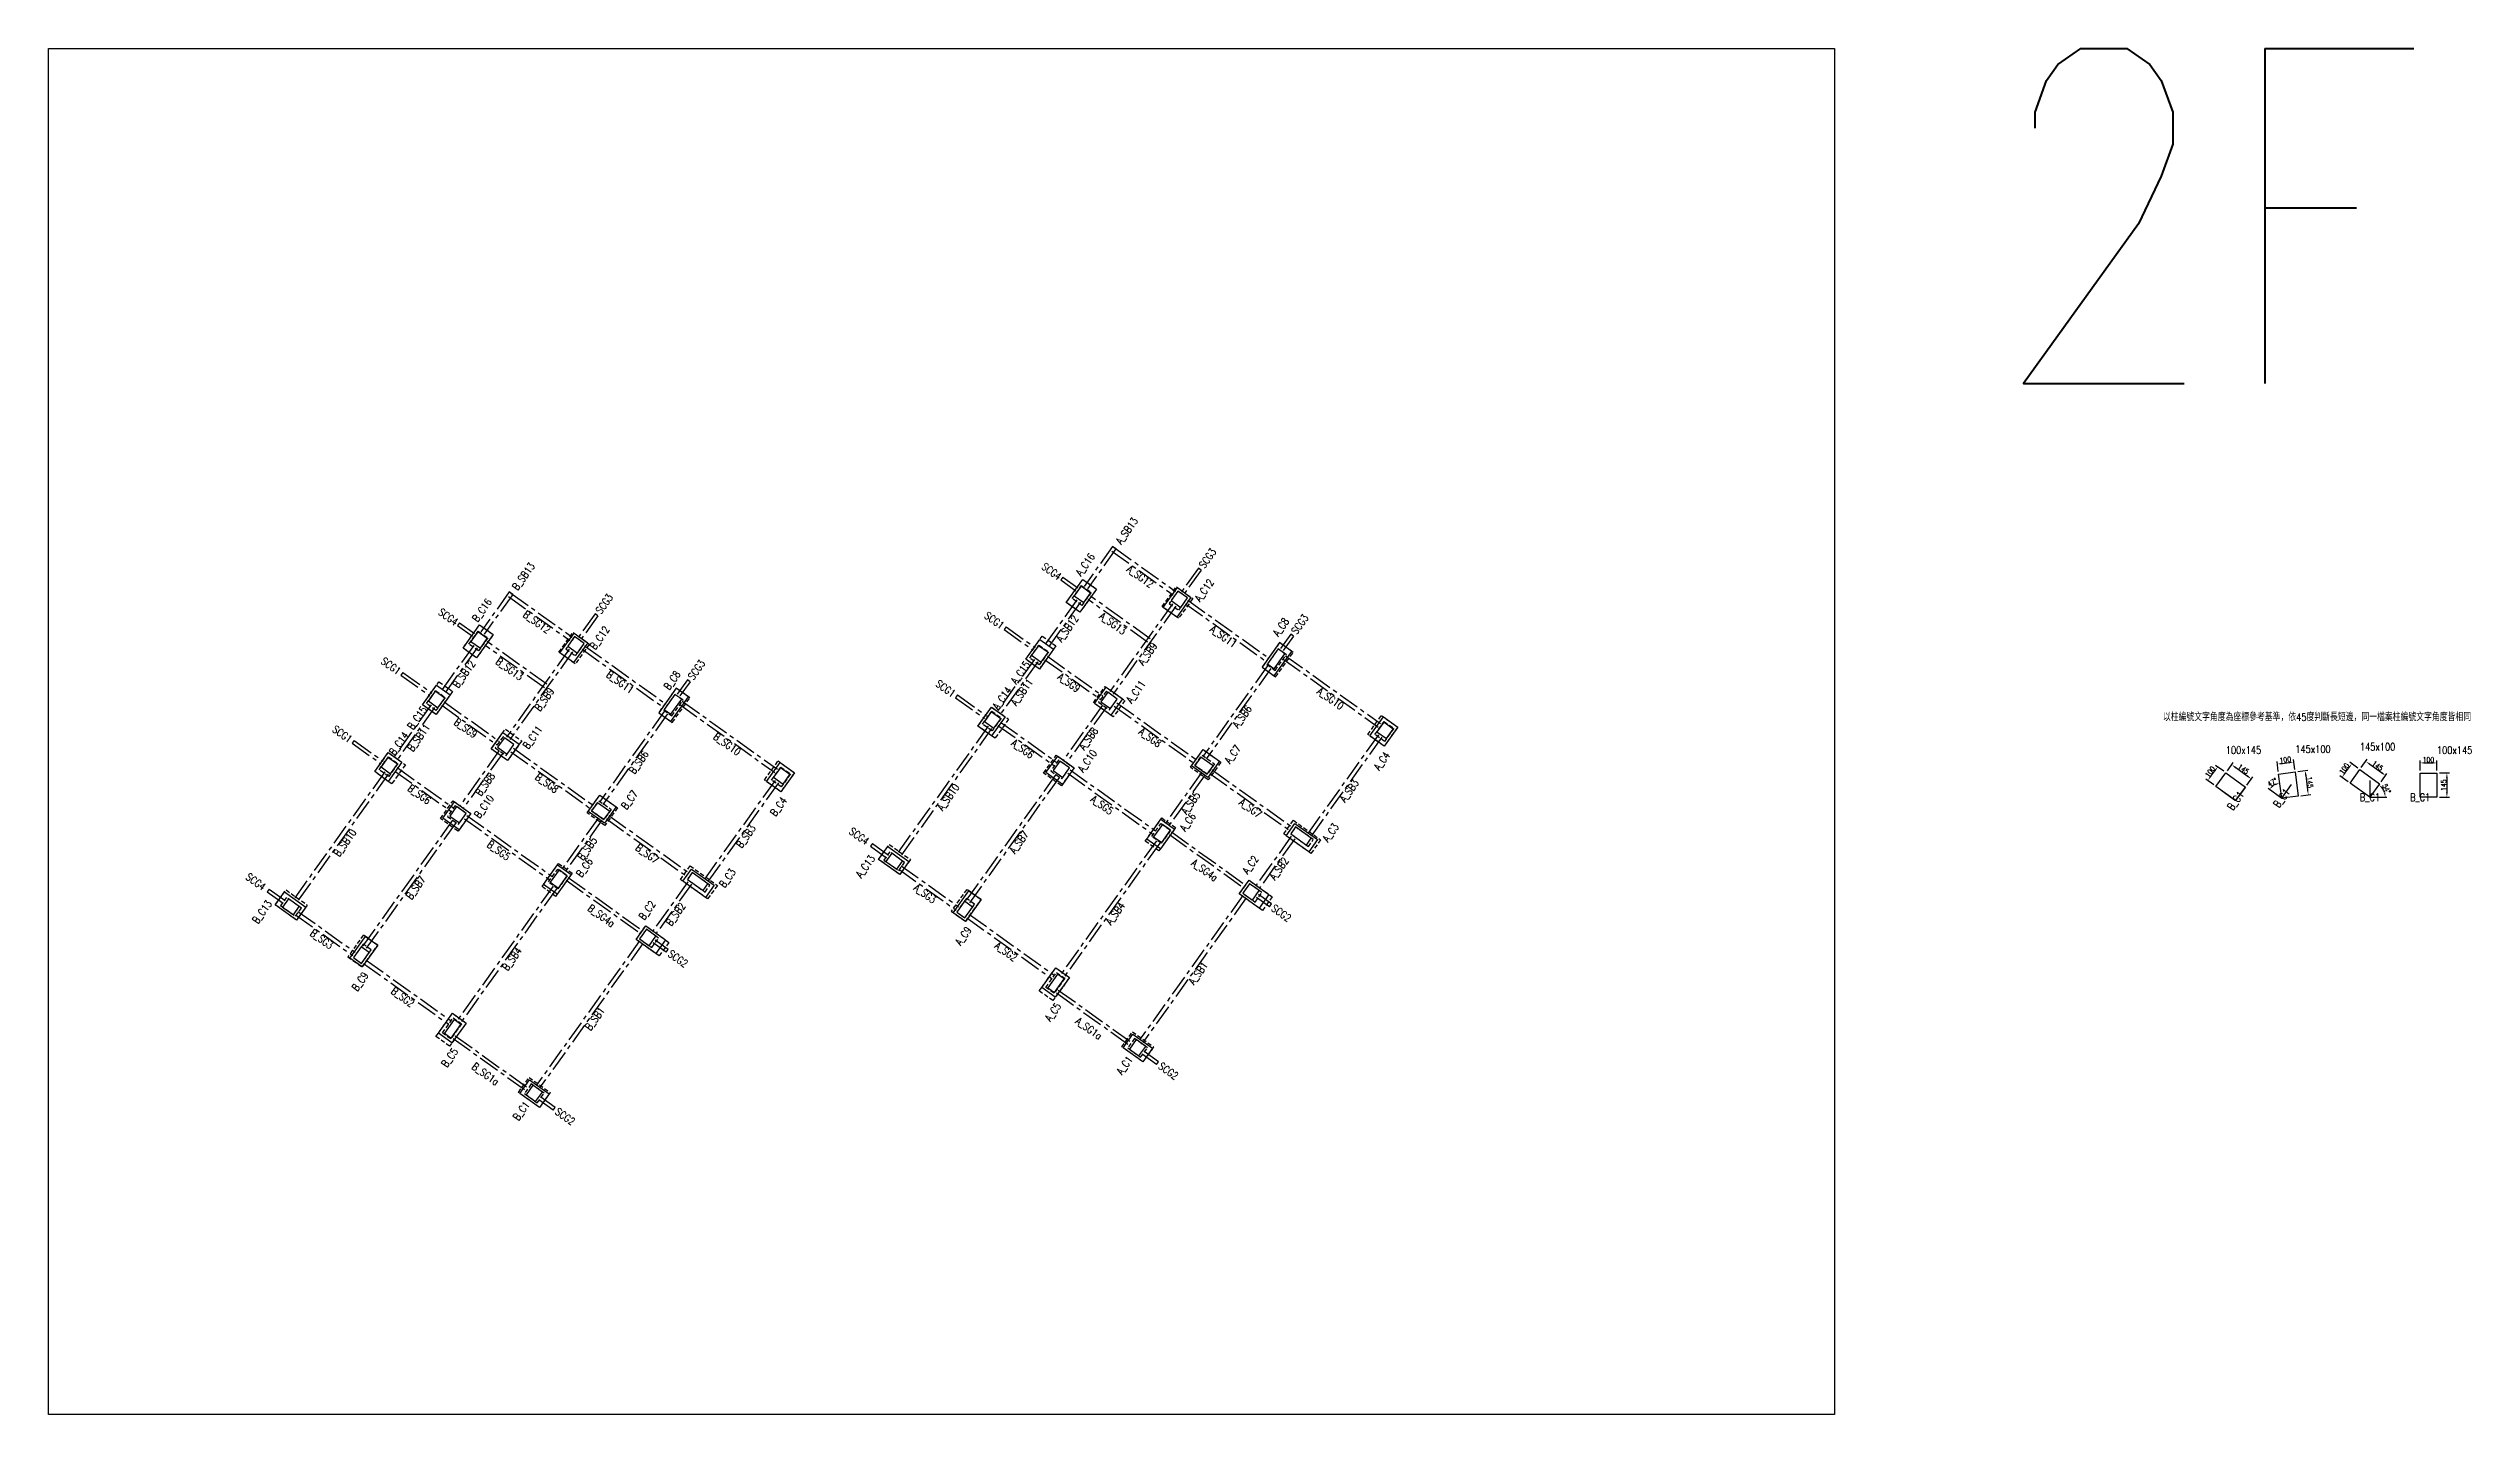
# Model space of a CAD drawing. Header units: millimetres. Extents: x 39613 to 69886, y 27475 to 191272.
# Drawn here: x 50002 to 64470, y 45786 to 53941 of the extents above; entities that cross this region are included whole.
import ezdxf
from ezdxf.enums import TextEntityAlignment as Align

# ---------------------------------------------------------------- set-up
doc = ezdxf.new("R2010")
doc.units = ezdxf.units.MM
doc.header["$LTSCALE"] = 100
doc.header["$MEASUREMENT"] = 0
doc.linetypes.add('CENTER', pattern=[2, 1.25, -0.25, 0.25, -0.25])
doc.linetypes.add('HIDDEN', pattern=[0.375, 0.25, -0.125])
doc.layers.add('TC-CDims', color=7, linetype='Continuous', plot=False)
for name, color, linetype in [('TC-COLUMN', 1, 'Continuous'), ('TC-TB', 2, 'Continuous'), ('TC-TC', 4, 'Continuous'), ('TC-虛柱', 4, 'HIDDEN'), ('TC-虛鋼柱', 4, 'HIDDEN'), ('TC-鋼柱', 11, 'Continuous'), ('TC-鋼粱', 183, 'CENTER')]:
    doc.layers.add(name, color=color, linetype=linetype)
doc.styles.get("Standard").update_dxf_attribs({"font": 'txt.shx', "width": 0.8, "bigfont": 'ae.shx'})
doc.styles.add('TXT', font='TXT.shx', dxfattribs={"width": 0.8, "bigfont": 'ae.shx'})
doc.dimstyles.new('TC-DIM1(300)', dxfattribs={"dimscale": 1.5, "dimtxt": 40, "dimasz": 20, "dimexe": 10, "dimexo": 10, "dimgap": 3, "dimtad": 1, "dimdec": 1, "dimdsep": 46, "dimtxsty": 'TXT', "dimcen": 1, "dimclrd": 4, "dimclre": 4, "dimclrt": 6, "dimadec": 0, "dimazin": 0, "dimtfac": 1, "dimtdec": 1, "dimtix": 1, "dimtofl": 0, "dimtmove": 2, "dimatfit": 3, "dimfxl": 0, "dimtolj": 1, "dimtzin": 0, "dimarcsym": 0})

# ---------------------------------------------------------------- blocks, each defined once
blk = doc.blocks.new('*D29')
at = {"color": 4, "lineweight": -2}
blk.add_arc((63863, 49471), 92.5, 18.6629, 35.7771, dxfattribs=at)
at = {"color": 4}
for points in [[(63935, 49521), (63942, 49528), (63917, 49546)], [(63956, 49501), (63946, 49500), (63956, 49471)]]:
    blk.add_solid(points, dxfattribs=at)
at = {"layer": 'Defpoints', "color": 0}
for p in [(63922, 49552), (63951, 49500), (63863, 49471), (63863, 49471), (63963, 49471)]:
    blk.add_point(p, dxfattribs=at)
at = {"color": 6, "insert": (63963, 49522), "char_height": 30, "attachment_point": 5, "rotation": 297.22, "style": 'TXT'}
blk.add_mtext('\\A1;54°', dxfattribs=at)
blk = doc.blocks.new('*D35')
at = {"layer": 'Defpoints', "color": 0}
for p in [(63755, 49671), (63804, 49637), (63745, 49555)]:
    blk.add_point(p, dxfattribs=at)
at = {"layer": 'TC-CDims', "color": 4, "lineweight": -2}
for p, q in [((63714, 49614), (63737, 49647)), ((63791, 49645), (63743, 49680)), ((63733, 49564), (63684, 49599))]:
    blk.add_line(p, q, dxfattribs=at)
at = {"layer": 'TC-CDims', "color": 4}
for points in [[(63733, 49650), (63741, 49644), (63755, 49671)], [(63710, 49617), (63718, 49612), (63697, 49590)]]:
    blk.add_solid(points, dxfattribs=at)
at = {"layer": 'TC-CDims', "color": 6, "insert": (63710, 49642), "char_height": 30, "attachment_point": 5, "rotation": 54.44, "style": 'TXT'}
blk.add_mtext('\\A1;100', dxfattribs=at)
blk = doc.blocks.new('*D36')
at = {"layer": 'Defpoints', "color": 0}
for p in [(63804, 49637), (63922, 49552), (63956, 49601)]:
    blk.add_point(p, dxfattribs=at)
at = {"layer": 'TC-CDims', "color": 4, "lineweight": -2}
for p, q in [((63812, 49649), (63847, 49698)), ((63863, 49668), (63932, 49618)), ((63930, 49564), (63965, 49613))]:
    blk.add_line(p, q, dxfattribs=at)
at = {"layer": 'TC-CDims', "color": 4}
for points in [[(63866, 49672), (63860, 49664), (63839, 49685)], [(63935, 49623), (63929, 49614), (63956, 49601)]]:
    blk.add_solid(points, dxfattribs=at)
at = {"layer": 'TC-CDims', "color": 6, "insert": (63909, 49659), "char_height": 30, "attachment_point": 5, "rotation": 324.44, "style": 'TXT'}
blk.add_mtext('\\A1;145', dxfattribs=at)
blk = doc.blocks.new('*D39')
at = {"layer": 'Defpoints', "color": 0}
for p in [(64263, 49676), (64163, 49616), (64263, 49616)]:
    blk.add_point(p, dxfattribs=at)
at = {"layer": 'TC-CDims', "color": 4, "lineweight": -2}
for p, q in [((64163, 49631), (64163, 49691)), ((64193, 49676), (64233, 49676)), ((64263, 49631), (64263, 49691))]:
    blk.add_line(p, q, dxfattribs=at)
at = {"layer": 'TC-CDims', "color": 4}
for points in [[(64193, 49681), (64193, 49671), (64163, 49676)], [(64233, 49681), (64233, 49671), (64263, 49676)]]:
    blk.add_solid(points, dxfattribs=at)
at = {"layer": 'TC-CDims', "color": 6, "insert": (64213, 49695), "char_height": 30, "attachment_point": 5, "style": 'TXT'}
blk.add_mtext('\\A1;100', dxfattribs=at)
blk = doc.blocks.new('*D40')
at = {"layer": 'Defpoints', "color": 0}
for p in [(64263, 49616), (64263, 49471), (64323, 49471)]:
    blk.add_point(p, dxfattribs=at)
at = {"layer": 'TC-CDims', "color": 4, "lineweight": -2}
for p, q in [((64278, 49616), (64338, 49616)), ((64323, 49586), (64323, 49501)), ((64278, 49471), (64338, 49471))]:
    blk.add_line(p, q, dxfattribs=at)
at = {"layer": 'TC-CDims', "color": 4}
for points in [[(64318, 49586), (64328, 49586), (64323, 49616)], [(64318, 49501), (64328, 49501), (64323, 49471)]]:
    blk.add_solid(points, dxfattribs=at)
at = {"layer": 'TC-CDims', "color": 6, "insert": (64304, 49543), "char_height": 30, "attachment_point": 5, "rotation": 90, "style": 'TXT'}
blk.add_mtext('\\A1;145', dxfattribs=at)
blk = doc.blocks.new('*D50')
at = {"layer": 'Defpoints', "color": 0}
for p in [(62954, 49652), (62944, 49536), (63003, 49617)]:
    blk.add_point(p, dxfattribs=at)
at = {"layer": 'TC-CDims', "color": 4, "lineweight": -2}
for p, q in [((62913, 49596), (62937, 49628)), ((62991, 49626), (62942, 49661)), ((62932, 49545), (62883, 49580))]:
    blk.add_line(p, q, dxfattribs=at)
at = {"layer": 'TC-CDims', "color": 4}
for points in [[(62932, 49631), (62941, 49625), (62954, 49652)], [(62909, 49599), (62917, 49593), (62895, 49571)]]:
    blk.add_solid(points, dxfattribs=at)
at = {"layer": 'TC-CDims', "color": 6, "insert": (62909, 49623), "char_height": 30, "attachment_point": 5, "rotation": 54, "style": 'TXT'}
blk.add_mtext('\\A1;100', dxfattribs=at)
blk = doc.blocks.new('*D51')
at = {"layer": 'Defpoints', "color": 0}
for p in [(63003, 49617), (63120, 49532), (63155, 49580)]:
    blk.add_point(p, dxfattribs=at)
at = {"layer": 'TC-CDims', "color": 4, "lineweight": -2}
for p, q in [((63012, 49629), (63047, 49678)), ((63062, 49648), (63131, 49598)), ((63129, 49544), (63164, 49592))]:
    blk.add_line(p, q, dxfattribs=at)
at = {"layer": 'TC-CDims', "color": 4}
for points in [[(63065, 49652), (63059, 49644), (63038, 49666)], [(63134, 49602), (63128, 49594), (63155, 49580)]]:
    blk.add_solid(points, dxfattribs=at)
at = {"layer": 'TC-CDims', "color": 6, "insert": (63108, 49639), "char_height": 30, "attachment_point": 5, "rotation": 324, "style": 'TXT'}
blk.add_mtext('\\A1;145', dxfattribs=at)
blk = doc.blocks.new('*D57')
at = {"layer": 'Defpoints', "color": 0}
for p in [(63256, 49525), (63302, 49549), (63318, 49610), (63336, 49466), (63336, 49466)]:
    blk.add_point(p, dxfattribs=at)
at = {"layer": 'TC-CDims', "color": 4, "lineweight": -2}
blk.add_arc((63336, 49466), 90.2, 116.3387, 124.858, dxfattribs=at)
at = {"layer": 'TC-CDims', "color": 4}
for points in [[(63288, 49536), (63281, 49544), (63264, 49519)], [(63295, 49552), (63298, 49542), (63325, 49555)]]:
    blk.add_solid(points, dxfattribs=at)
at = {"layer": 'TC-CDims', "color": 6, "insert": (63281, 49560), "char_height": 30, "attachment_point": 5, "rotation": 30.5984, "style": 'TXT'}
blk.add_mtext('\\A1;47°', dxfattribs=at)
blk = doc.blocks.new('*D59')
at = {"layer": 'Defpoints', "color": 0}
for p in [(63410, 49682), (63318, 49610), (63418, 49622)]:
    blk.add_point(p, dxfattribs=at)
at = {"layer": 'TC-CDims', "color": 4, "lineweight": -2}
for p, q in [((63316, 49625), (63309, 49684)), ((63341, 49673), (63380, 49678)), ((63416, 49637), (63408, 49697))]:
    blk.add_line(p, q, dxfattribs=at)
at = {"layer": 'TC-CDims', "color": 4}
for points in [[(63340, 49678), (63341, 49668), (63311, 49669)], [(63380, 49683), (63381, 49673), (63410, 49682)]]:
    blk.add_solid(points, dxfattribs=at)
at = {"layer": 'TC-CDims', "color": 6, "insert": (63358, 49695), "char_height": 30, "attachment_point": 5, "rotation": 7.1967, "style": 'TXT'}
blk.add_mtext('\\A1;100', dxfattribs=at)
blk = doc.blocks.new('*D60')
at = {"layer": 'Defpoints', "color": 0}
for p in [(63418, 49622), (63495, 49486), (63436, 49478)]:
    blk.add_point(p, dxfattribs=at)
at = {"layer": 'TC-CDims', "color": 4, "lineweight": -2}
for p, q in [((63432, 49624), (63492, 49632)), ((63451, 49480), (63510, 49488)), ((63481, 49600), (63491, 49516))]:
    blk.add_line(p, q, dxfattribs=at)
at = {"layer": 'TC-CDims', "color": 4}
for points in [[(63486, 49601), (63476, 49599), (63477, 49630)], [(63496, 49516), (63487, 49515), (63495, 49486)]]:
    blk.add_solid(points, dxfattribs=at)
at = {"layer": 'TC-CDims', "color": 6, "insert": (63505, 49560), "char_height": 30, "attachment_point": 5, "rotation": 277.1967, "style": 'TXT'}
blk.add_mtext('\\A1;145', dxfattribs=at)

msp = doc.modelspace()

# ---------------------------------------------------------------- linework, layer by layer
for points in [[(62980.35, 49509.61), (63061.25, 49450.83), (63120.03, 49531.74)], [(63255.59, 49524.73), (63336.5, 49465.96), (63395.27, 49546.86)], [(63863.43, 49570.84), (63863.43, 49470.84), (63963.43, 49470.84)]]:
    msp.add_lwpolyline(points)
at = {"layer": 'Defpoints'}
msp.add_lwpolyline([(60666.19, 53941.32), (60666.19, 45785.95), (50001.56, 45785.95), (50001.56, 53941.32)], close=True, dxfattribs=at)
at = {"layer": 'TC-COLUMN'}
for points in [[(56259.6, 50713.86), (56160.73, 50575.57), (56079.38, 50633.72), (56178.24, 50772.02)], [(56658.15, 50604.69), (56742.48, 50722.65), (56823.83, 50664.49), (56739.5, 50546.53)], [(52476.93, 50361.83), (52575.79, 50500.13), (52657.15, 50441.97), (52558.28, 50303.68)], [(53055.7, 50332.8), (53140.03, 50450.76), (53221.38, 50392.6), (53137.05, 50274.64)], [(55836.93, 50294.58), (55921.26, 50412.54), (56002.61, 50354.38), (55918.29, 50236.42)], [(57247.88, 50247.82), (57321.1, 50195.47), (57425.77, 50341.91), (57352.55, 50394.25)], [(52234.49, 50022.69), (52318.81, 50140.65), (52400.16, 50082.49), (52315.84, 49964.53)], [(53645.43, 49975.93), (53718.65, 49923.59), (53823.32, 50070.02), (53750.11, 50122.36)], [(56317.75, 50128.89), (56415.37, 50059.1), (56345.58, 49961.48), (56247.96, 50031.27)], [(55551.94, 49895.91), (55633.36, 50009.8), (55714.71, 49951.65), (55633.29, 49837.76)], [(57891.43, 49836.93), (57972.85, 49950.82), (58058.27, 49889.75), (57976.85, 49775.86)], [(52715.3, 49857), (52812.92, 49787.21), (52743.13, 49689.59), (52645.51, 49759.38)], [(51949.49, 49624.02), (52030.91, 49737.91), (52112.26, 49679.76), (52030.84, 49565.87)], [(54288.98, 49565.04), (54370.4, 49678.93), (54455.82, 49617.86), (54374.4, 49503.97)], [(56027.82, 49715.59), (56125.44, 49645.81), (56055.66, 49548.18), (55958.03, 49617.97)], [(56896.03, 49755.65), (56993.65, 49685.86), (56923.87, 49588.24), (56826.25, 49658.03)], [(63863.43, 49470.84), (63745.47, 49555.17), (63803.63, 49636.52), (63921.59, 49552.19)], [(53293.58, 49483.76), (53391.2, 49413.97), (53321.42, 49316.35), (53223.8, 49386.14)], [(63061.25, 49450.83), (62943.94, 49536.06), (63002.72, 49616.96), (63120.03, 49531.74)], [(63336.5, 49465.96), (63318.33, 49609.81), (63417.54, 49622.34), (63435.71, 49478.48)], [(64163.43, 49470.84), (64163.43, 49615.84), (64263.43, 49615.84), (64263.43, 49470.84)], [(52425.37, 49443.7), (52522.99, 49373.92), (52453.21, 49276.29), (52355.58, 49346.08)], [(56559.75, 49221.62), (56644.08, 49339.58), (56725.43, 49281.43), (56641.1, 49163.47)], [(57392.25, 49241.28), (57444.59, 49314.5), (57578.81, 49218.54), (57526.47, 49145.33)], [(52957.3, 48949.73), (53041.63, 49067.69), (53122.98, 49009.54), (53038.65, 48891.58)], [(55084.66, 49010.13), (54958.57, 49100.27), (55013.82, 49177.56), (55139.91, 49087.41)], [(51482.22, 48738.24), (51356.12, 48828.38), (51411.37, 48905.67), (51537.46, 48815.52)], [(53789.8, 48969.39), (53842.14, 49042.61), (53976.36, 48946.65), (53924.02, 48873.44)], [(55496.76, 48912.21), (55569.98, 48859.87), (55476.93, 48729.71), (55403.71, 48782.05)], [(57230.34, 48809.85), (57112.38, 48894.17), (57170.54, 48975.52), (57288.5, 48891.2)], [(51894.31, 48640.32), (51967.53, 48587.98), (51874.48, 48457.82), (51801.26, 48510.16)], [(53627.89, 48537.96), (53509.93, 48622.28), (53568.09, 48703.63), (53686.05, 48619.31)], [(55932.25, 48335.25), (56016.58, 48453.2), (56097.93, 48395.05), (56013.6, 48277.09)], [(52329.8, 48063.36), (52414.13, 48181.32), (52495.48, 48123.16), (52411.15, 48005.2)], [(56536.62, 47890.91), (56418.66, 47975.23), (56476.81, 48056.59), (56594.77, 47972.26)], [(52934.17, 47619.02), (52816.21, 47703.34), (52874.36, 47784.7), (52992.32, 47700.37)]]:
    msp.add_lwpolyline(points, close=True, dxfattribs=at)
at = {"layer": 'TC-虛柱'}
for points in [[(56079.38, 50633.72), (56178.24, 50772.02), (56259.6, 50713.86), (56160.73, 50575.57)], [(56652.05, 50609.05), (56736.38, 50727.01), (56834, 50657.22), (56749.67, 50539.26)], [(52476.93, 50361.83), (52575.79, 50500.13), (52657.15, 50441.97), (52558.28, 50303.68)], [(53049.6, 50337.16), (53133.93, 50455.12), (53231.55, 50385.33), (53147.22, 50267.37)], [(55836.93, 50294.58), (55935.8, 50432.88), (56017.15, 50374.72), (55918.29, 50236.42)], [(57247.88, 50247.82), (57329.23, 50189.66), (57433.91, 50336.1), (57352.55, 50394.25)], [(52234.49, 50022.69), (52333.35, 50160.99), (52414.7, 50102.83), (52315.84, 49964.53)], [(53645.43, 49975.93), (53726.78, 49917.77), (53831.46, 50064.21), (53750.11, 50122.36)], [(56311.64, 50133.25), (56429.6, 50048.93), (56359.82, 49951.31), (56241.86, 50035.63)], [(55633.36, 50009.8), (55735.04, 49937.11), (55653.63, 49823.22), (55551.94, 49895.91)], [(57879.23, 49845.65), (57960.65, 49959.54), (58058.27, 49889.75), (57976.85, 49775.86)], [(52645.51, 49759.38), (52729.83, 49877.34), (52827.46, 49807.55), (52743.13, 49689.59)], [(52030.91, 49737.91), (52132.59, 49665.22), (52051.18, 49551.33), (51949.49, 49624.02)], [(54276.78, 49573.76), (54358.2, 49687.65), (54455.82, 49617.86), (54374.4, 49503.97)], [(56019.69, 49721.41), (56125.44, 49645.81), (56049.84, 49540.05), (55944.08, 49615.65)], [(56896.03, 49755.65), (57001.79, 49680.05), (56926.19, 49574.29), (56820.43, 49649.89)], [(53293.58, 49483.76), (53399.34, 49408.16), (53323.74, 49302.4), (53217.98, 49378)], [(52417.24, 49449.52), (52522.99, 49373.92), (52447.39, 49268.16), (52341.63, 49343.76)], [(56551.03, 49209.42), (56649.89, 49347.72), (56731.24, 49289.56), (56632.38, 49151.27)], [(52948.58, 48937.53), (53047.44, 49075.83), (53128.79, 49017.67), (53029.93, 48879.38)], [(55022.54, 49189.76), (55148.64, 49099.62), (55084.66, 49010.13), (54958.57, 49100.27)], [(51420.09, 48917.87), (51546.19, 48827.73), (51482.22, 48738.24), (51356.12, 48828.38)], [(55569.98, 48859.87), (55484.67, 48920.86), (55391.62, 48790.7), (55476.93, 48729.71)], [(57250.68, 48795.31), (57112.38, 48894.17), (57170.54, 48975.52), (57308.83, 48876.66)], [(51967.53, 48587.98), (51882.22, 48648.97), (51789.17, 48518.81), (51874.48, 48457.82)], [(53648.23, 48523.42), (53509.93, 48622.28), (53568.09, 48703.63), (53706.38, 48604.77)], [(55917.71, 48314.91), (56016.58, 48453.2), (56097.93, 48395.05), (55999.06, 48256.75)], [(52315.26, 48043.02), (52414.13, 48181.32), (52495.48, 48123.16), (52396.61, 47984.86)], [(56474.49, 48070.54), (56600.59, 47980.39), (56536.62, 47890.91), (56410.52, 47981.05)], [(52872.04, 47798.65), (52998.14, 47708.5), (52934.17, 47619.02), (52808.07, 47709.16)]]:
    msp.add_lwpolyline(points, close=True, dxfattribs=at)
for points in [[(57377.2, 49252.04), (57435.35, 49333.39), (57598.05, 49217.08), (57539.9, 49135.73), (57377.2, 49252.04)], [(53774.75, 48980.15), (53832.9, 49061.5), (53995.6, 48945.19), (53937.45, 48863.84), (53774.75, 48980.15)]]:
    msp.add_lwpolyline(points, dxfattribs=at)
at = {"layer": 'TC-虛鋼柱'}
for points in [[(56170.09, 50734.82), (56227.04, 50694.11), (56171.79, 50616.83), (56114.84, 50657.54)], [(56170.09, 50734.82), (56227.04, 50694.11), (56171.79, 50616.83), (56114.84, 50657.54)], [(56750.56, 50587.8), (56802.9, 50661.01), (56745.96, 50701.72), (56693.62, 50628.5)], [(56750.56, 50587.8), (56802.9, 50661.01), (56745.96, 50701.72), (56693.62, 50628.5)], [(52567.64, 50462.93), (52624.59, 50422.23), (52569.34, 50344.94), (52512.4, 50385.65)], [(52567.64, 50462.93), (52624.59, 50422.23), (52569.34, 50344.94), (52512.4, 50385.65)], [(53148.11, 50315.91), (53200.45, 50389.12), (53143.51, 50429.83), (53091.17, 50356.61)], [(53148.11, 50315.91), (53200.45, 50389.12), (53143.51, 50429.83), (53091.17, 50356.61)], [(55916.02, 50379.41), (55972.96, 50338.7), (55917.71, 50261.42), (55860.77, 50302.13)], [(55916.02, 50379.41), (55972.96, 50338.7), (55917.71, 50261.42), (55860.77, 50302.13)], [(57326.34, 50228.6), (57393.22, 50322.16), (57344.41, 50357.05), (57277.53, 50263.5)], [(57326.34, 50228.6), (57393.22, 50322.16), (57344.41, 50357.05), (57277.53, 50263.5)], [(52313.57, 50107.52), (52370.51, 50066.81), (52315.26, 49989.53), (52258.32, 50030.24)], [(52313.57, 50107.52), (52370.51, 50066.81), (52315.26, 49989.53), (52258.32, 50030.24)], [(53723.89, 49956.71), (53790.77, 50050.27), (53741.96, 50085.16), (53675.08, 49991.61)], [(53723.89, 49956.71), (53790.77, 50050.27), (53741.96, 50085.16), (53675.08, 49991.61)], [(56336.87, 49992.29), (56383.4, 50057.37), (56318.32, 50103.9), (56271.79, 50038.82)], [(56336.87, 49992.29), (56383.4, 50057.37), (56318.32, 50103.9), (56271.79, 50038.82)], [(55633.93, 49984.81), (55690.87, 49944.1), (55635.62, 49866.82), (55578.68, 49907.53)], [(55633.93, 49984.81), (55690.87, 49944.1), (55635.62, 49866.82), (55578.68, 49907.53)], [(57977.49, 49922.92), (58034.44, 49882.21), (57979.19, 49804.92), (57922.24, 49845.63)], [(57977.49, 49922.92), (58034.44, 49882.21), (57979.19, 49804.92), (57922.24, 49845.63)], [(52734.42, 49720.4), (52780.95, 49785.48), (52715.87, 49832.01), (52669.34, 49766.93)], [(52734.42, 49720.4), (52780.95, 49785.48), (52715.87, 49832.01), (52669.34, 49766.93)], [(52031.48, 49712.92), (52088.42, 49672.21), (52033.18, 49594.93), (51976.23, 49635.64)], [(52031.48, 49712.92), (52088.42, 49672.21), (52033.18, 49594.93), (51976.23, 49635.64)], [(54375.04, 49651.03), (54431.99, 49610.32), (54376.74, 49533.03), (54319.79, 49573.74)], [(54375.04, 49651.03), (54431.99, 49610.32), (54376.74, 49533.03), (54319.79, 49573.74)], [(56051.89, 49581.61), (56098.41, 49646.69), (56033.33, 49693.21), (55986.81, 49628.13)], [(56051.89, 49581.61), (56098.41, 49646.69), (56033.33, 49693.21), (55986.81, 49628.13)], [(56890.79, 49722.52), (56964, 49670.18), (56920.39, 49609.17), (56847.17, 49661.51)], [(56890.79, 49722.52), (56964, 49670.18), (56920.39, 49609.17), (56847.17, 49661.51)], [(52449.44, 49309.72), (52495.96, 49374.8), (52430.88, 49421.32), (52384.36, 49356.24)], [(52449.44, 49309.72), (52495.96, 49374.8), (52430.88, 49421.32), (52384.36, 49356.24)], [(53288.34, 49450.63), (53361.55, 49398.29), (53317.94, 49337.28), (53244.72, 49389.62)], [(53288.34, 49450.63), (53361.55, 49398.29), (53317.94, 49337.28), (53244.72, 49389.62)], [(56644.65, 49314.59), (56701.59, 49273.88), (56646.35, 49196.6), (56589.4, 49237.3)], [(56644.65, 49314.59), (56701.59, 49273.88), (56646.35, 49196.6), (56589.4, 49237.3)], [(57524.75, 49177.29), (57553.83, 49217.97), (57448.07, 49293.57), (57419, 49252.89)], [(57524.75, 49177.29), (57553.83, 49217.97), (57448.07, 49293.57), (57419, 49252.89)], [(55079.15, 49032.51), (55114.04, 49081.32), (55024.56, 49145.29), (54989.67, 49096.48)], [(55079.15, 49032.51), (55114.04, 49081.32), (55024.56, 49145.29), (54989.67, 49096.48)], [(53042.2, 49042.7), (53099.14, 49001.99), (53043.9, 48924.71), (52986.95, 48965.42)], [(53042.2, 49042.7), (53099.14, 49001.99), (53043.9, 48924.71), (52986.95, 48965.42)], [(53922.3, 48905.4), (53951.38, 48946.08), (53845.62, 49021.68), (53816.55, 48981)], [(53922.3, 48905.4), (53951.38, 48946.08), (53845.62, 49021.68), (53816.55, 48981)], [(57206.52, 48845.31), (57247.23, 48902.26), (57174.02, 48954.6), (57133.31, 48897.65)], [(57206.52, 48845.31), (57247.23, 48902.26), (57174.02, 48954.6), (57133.31, 48897.65)], [(51476.7, 48760.62), (51511.6, 48809.43), (51422.11, 48873.4), (51387.22, 48824.59)], [(51476.7, 48760.62), (51511.6, 48809.43), (51422.11, 48873.4), (51387.22, 48824.59)], [(55473.45, 48750.64), (55531.6, 48831.99), (55482.79, 48866.88), (55424.64, 48785.53)], [(55473.45, 48750.64), (55531.6, 48831.99), (55482.79, 48866.88), (55424.64, 48785.53)], [(53604.07, 48573.42), (53644.78, 48630.37), (53571.57, 48682.71), (53530.86, 48625.76)], [(53604.07, 48573.42), (53644.78, 48630.37), (53571.57, 48682.71), (53530.86, 48625.76)], [(51871, 48478.75), (51929.15, 48560.1), (51880.34, 48594.99), (51822.19, 48513.64)], [(51871, 48478.75), (51929.15, 48560.1), (51880.34, 48594.99), (51822.19, 48513.64)], [(56021.22, 48425.3), (56070.03, 48390.41), (56006.06, 48300.92), (55957.24, 48335.82)], [(56021.22, 48425.3), (56070.03, 48390.41), (56006.06, 48300.92), (55957.24, 48335.82)], [(52418.77, 48153.41), (52467.58, 48118.52), (52403.61, 48029.03), (52354.79, 48063.93)], [(52418.77, 48153.41), (52467.58, 48118.52), (52403.61, 48029.03), (52354.79, 48063.93)], [(56522.97, 47919.1), (56563.68, 47976.05), (56486.39, 48031.3), (56445.69, 47974.35)], [(56522.97, 47919.1), (56563.68, 47976.05), (56486.39, 48031.3), (56445.69, 47974.35)], [(52920.52, 47647.21), (52961.23, 47704.16), (52883.94, 47759.41), (52843.24, 47702.46)], [(52920.52, 47647.21), (52961.23, 47704.16), (52883.94, 47759.41), (52843.24, 47702.46)]]:
    msp.add_lwpolyline(points, close=True, dxfattribs=at)
at = {"layer": 'TC-鋼柱'}
for points in [[(56183.42, 50633.1), (56224.13, 50690.05), (56167.18, 50730.76), (56126.48, 50673.81)], [(56762.19, 50604.07), (56802.9, 50661.01), (56745.96, 50701.72), (56705.25, 50644.77)], [(52580.97, 50361.21), (52621.68, 50418.16), (52564.74, 50458.87), (52524.03, 50401.92)], [(53159.74, 50332.18), (53200.45, 50389.12), (53143.51, 50429.83), (53102.8, 50372.88)], [(55929.35, 50277.69), (55970.05, 50334.63), (55913.11, 50375.34), (55872.4, 50318.4)], [(57385.09, 50327.97), (57344.41, 50357.05), (57280.44, 50267.56), (57321.11, 50238.49)], [(52326.9, 50005.8), (52367.6, 50062.74), (52310.66, 50103.45), (52269.95, 50046.51)], [(53782.64, 50056.08), (53741.96, 50085.16), (53677.99, 49995.67), (53718.66, 49966.6)], [(56342.69, 50000.43), (56383.4, 50057.37), (56326.45, 50098.08), (56285.74, 50041.14)], [(55647.26, 49883.09), (55687.96, 49940.03), (55631.02, 49980.74), (55590.31, 49923.8)], [(57990.82, 49821.19), (58031.53, 49878.14), (57974.58, 49918.85), (57933.87, 49861.9)], [(52740.24, 49728.54), (52780.95, 49785.48), (52724, 49826.19), (52683.29, 49769.25)], [(52044.81, 49611.2), (52085.52, 49668.14), (52028.57, 49708.85), (51987.86, 49651.91)], [(54388.37, 49549.3), (54429.08, 49606.25), (54372.13, 49646.96), (54331.42, 49590.01)], [(56057.71, 49589.74), (56098.41, 49646.69), (56041.47, 49687.4), (56000.76, 49630.45)], [(56920.39, 49609.17), (56955.28, 49657.98), (56882.06, 49710.32), (56847.17, 49661.51)], [(52455.26, 49317.85), (52495.96, 49374.8), (52439.02, 49415.51), (52398.31, 49358.56)], [(53317.94, 49337.28), (53352.83, 49386.09), (53279.61, 49438.43), (53244.72, 49389.62)], [(56649.25, 49200.66), (56701.59, 49273.88), (56652.78, 49308.77), (56600.44, 49235.56)], [(57512.55, 49186.01), (57541.63, 49226.69), (57448.07, 49293.57), (57419, 49252.89)], [(55066.95, 49041.23), (55101.84, 49090.04), (55036.76, 49136.57), (55001.87, 49087.76)], [(53046.8, 48928.77), (53099.14, 49001.99), (53050.33, 49036.88), (52997.99, 48963.67)], [(53910.1, 48914.12), (53939.18, 48954.8), (53845.62, 49021.68), (53816.55, 48981)], [(57190.25, 48856.94), (57230.96, 48913.89), (57174.02, 48954.6), (57133.31, 48897.65)], [(51464.5, 48769.34), (51499.39, 48818.15), (51434.31, 48864.68), (51399.42, 48815.87)], [(55473.45, 48750.64), (55519.97, 48815.72), (55471.16, 48850.61), (55424.64, 48785.53)], [(53587.8, 48585.05), (53628.51, 48642), (53571.57, 48682.71), (53530.86, 48625.76)], [(51871, 48478.75), (51917.52, 48543.83), (51868.71, 48578.72), (51822.19, 48513.64)], [(56008.96, 48304.99), (56067.12, 48386.34), (56026.44, 48415.42), (55968.29, 48334.07)], [(52406.51, 48033.1), (52464.67, 48114.45), (52423.99, 48143.53), (52365.84, 48062.18)], [(56512.8, 47926.37), (56553.51, 47983.32), (56496.56, 48024.03), (56455.85, 47967.08)], [(52910.35, 47654.48), (52951.06, 47711.43), (52894.11, 47752.14), (52853.4, 47695.19)]]:
    msp.add_lwpolyline(points, close=True, dxfattribs=at)
at = {"layer": 'TC-鋼粱'}
for p, q in [((56355.58, 50968.5), (56185.2, 50730.17)), ((56375.92, 50953.96), (56205.54, 50715.63)), ((56351.21, 50940.89), (56717.47, 50679.06)), ((56375.92, 50953.96), (56355.58, 50968.5)), ((56365.75, 50961.23), (56732.01, 50699.4)), ((56868.31, 50838.47), (56768.06, 50698.24)), ((56884.58, 50826.84), (56784.33, 50686.61)), ((56884.58, 50826.84), (56868.31, 50838.47)), ((52753.13, 50696.61), (52582.75, 50458.28)), ((52773.47, 50682.07), (52603.09, 50443.74)), ((52748.76, 50669), (53115.02, 50407.17)), ((52773.47, 50682.07), (52753.13, 50696.61)), ((52763.3, 50689.34), (53129.56, 50427.51)), ((56143.03, 50649.68), (55941.3, 50367.48)), ((56057.74, 50784.62), (56046.11, 50768.35)), ((56046.11, 50768.35), (56135.89, 50704.17)), ((56057.74, 50784.62), (56147.52, 50720.44)), ((56565.09, 50397.13), (56209, 50651.69)), ((56579.63, 50417.47), (56223.54, 50672.03)), ((56805.22, 50647.06), (57291.12, 50299.7)), ((52455.29, 50512.73), (52443.66, 50496.46)), ((52443.66, 50496.46), (52533.44, 50432.28)), ((52455.29, 50512.73), (52545.07, 50448.55)), ((53265.86, 50566.58), (53165.61, 50426.35)), ((53282.13, 50554.95), (53181.88, 50414.72)), ((53282.13, 50554.95), (53265.86, 50566.58)), ((56163.37, 50635.14), (55961.63, 50352.95)), ((56713.67, 50626.46), (56338.55, 50101.73)), ((56734.01, 50611.92), (56358.89, 50087.19)), ((56790.68, 50626.72), (57276.58, 50279.37)), ((52540.58, 50377.79), (52338.85, 50095.59)), ((52560.92, 50363.25), (52359.18, 50081.06)), ((52962.64, 50125.24), (52606.55, 50379.8)), ((52977.18, 50145.58), (52621.09, 50400.14)), ((53111.22, 50354.57), (52736.1, 49829.84)), ((53188.23, 50354.83), (53674.13, 50007.48)), ((53202.77, 50375.17), (53688.67, 50027.81)), ((55720.46, 50488.48), (55708.83, 50472.21)), ((55708.83, 50472.21), (55881.71, 50348.62)), ((55720.46, 50488.48), (55893.34, 50364.89)), ((57419.33, 50444.64), (57358.36, 50359.37)), ((57435.6, 50433.01), (57374.63, 50347.74)), ((57435.6, 50433.01), (57419.33, 50444.64)), ((52118.01, 50216.59), (52106.38, 50200.32)), ((52118.01, 50216.59), (52290.89, 50093)), ((53131.56, 50340.03), (52756.44, 49815.3)), ((55888.96, 50294.27), (55659.21, 49972.88)), ((55909.29, 50279.73), (55679.54, 49958.35)), ((55952.02, 50292.21), (56283.52, 50055.23)), ((55966.56, 50312.55), (56298.06, 50075.56)), ((57280.72, 50255.07), (56893.99, 49714.09)), ((57301.06, 50240.53), (56914.33, 49699.55)), ((57374.32, 50295.72), (57941.73, 49890.09)), ((57388.86, 50316.06), (57956.27, 49910.43)), ((52106.38, 50200.32), (52279.26, 50076.73)), ((53816.88, 50172.75), (53755.92, 50087.48)), ((53833.15, 50161.12), (53772.19, 50075.85)), ((53833.15, 50161.12), (53816.88, 50172.75)), ((55429.64, 50081.68), (55418.01, 50065.41)), ((55418.01, 50065.41), (55590.9, 49941.81)), ((55429.64, 50081.68), (55602.53, 49958.08)), ((52286.51, 50022.38), (52056.76, 49700.99)), ((52306.84, 50007.84), (52077.09, 49686.46)), ((52349.57, 50020.32), (52681.07, 49783.34)), ((52364.11, 50040.66), (52695.61, 49803.67)), ((53678.28, 49983.18), (53291.54, 49442.2)), ((53698.61, 49968.64), (53311.88, 49427.66)), ((53771.87, 50023.83), (54339.28, 49618.2)), ((53786.41, 50044.17), (54353.82, 49638.54)), ((55685.91, 49919.96), (56023.11, 49678.91)), ((56296.2, 50021.37), (56057.86, 49687.97)), ((56316.53, 50006.83), (56078.2, 49673.43)), ((56365.46, 50015.09), (56843.4, 49673.43)), ((56380, 50035.43), (56857.94, 49693.76)), ((51827.2, 49809.79), (51815.56, 49793.52)), ((51815.56, 49793.52), (51988.45, 49669.92)), ((51827.2, 49809.79), (52000.08, 49686.19)), ((55612.97, 49895.31), (55064.95, 49128.71)), ((55633.31, 49880.77), (55085.29, 49114.17)), ((55671.37, 49899.62), (56008.57, 49658.57)), ((57942.54, 49843.41), (57520.99, 49253.73)), ((57962.88, 49828.87), (57541.33, 49239.19)), ((52068.92, 49627.73), (52406.12, 49386.68)), ((52083.46, 49648.07), (52420.66, 49407.02)), ((52693.75, 49749.48), (52455.41, 49416.08)), ((52714.09, 49734.94), (52475.75, 49401.54)), ((52763.01, 49743.2), (53240.95, 49401.54)), ((52777.55, 49763.54), (53255.49, 49421.87)), ((56102.19, 49634.77), (56612.66, 49269.85)), ((56950.52, 49633.89), (57432.67, 49289.21)), ((52010.52, 49623.42), (51462.5, 48856.82)), ((52030.86, 49608.88), (51482.84, 48842.28)), ((54340.09, 49571.52), (53918.55, 48981.84)), ((54360.43, 49556.98), (53938.88, 48967.3)), ((56017.47, 49606.21), (55481.04, 48855.84)), ((56037.81, 49591.68), (55501.38, 48841.3)), ((56087.65, 49614.43), (56598.12, 49249.51)), ((56888.13, 49619.93), (56667.14, 49310.8)), ((56908.47, 49605.4), (56687.48, 49296.26)), ((56935.98, 49613.55), (57418.13, 49268.88)), ((52485.2, 49342.54), (52995.68, 48977.62)), ((52499.74, 49362.88), (53010.21, 48997.96)), ((53285.68, 49348.04), (53064.69, 49038.91)), ((53333.53, 49341.66), (53815.68, 48996.99)), ((53348.07, 49362), (53830.22, 49017.32)), ((52415.02, 49334.33), (51878.59, 48583.95)), ((52435.36, 49319.79), (51898.93, 48569.41)), ((53306.02, 49333.51), (53085.03, 49024.37)), ((54921.12, 49194.66), (54909.49, 49178.39)), ((54921.12, 49194.66), (55017, 49126.12)), ((56617, 49211.43), (56046.49, 48413.38)), ((56637.34, 49196.89), (56066.83, 48398.84)), ((56695.19, 49247.73), (57142.62, 48927.87)), ((56706.82, 49264), (57154.25, 48944.14)), ((57422.69, 49237.96), (57210.34, 48940.92)), ((57443.02, 49223.42), (57230.68, 48926.38)), ((54909.49, 49178.39), (55005.37, 49109.85)), ((55093.98, 49061.86), (55435.4, 48817.79)), ((51318.67, 48922.77), (51307.04, 48906.5)), ((51307.04, 48906.5), (51402.92, 48837.96)), ((51318.67, 48922.77), (51414.55, 48854.23)), ((53014.55, 48939.54), (52444.05, 48141.49)), ((53034.89, 48925), (52464.38, 48126.95)), ((53092.74, 48975.84), (53540.17, 48655.98)), ((53104.37, 48992.11), (53551.8, 48672.25)), ((53820.24, 48966.07), (53607.89, 48669.03)), ((53840.57, 48951.53), (53628.23, 48654.49)), ((55079.45, 49041.52), (55420.86, 48797.45)), ((51477, 48769.63), (51818.41, 48525.56)), ((51491.54, 48789.97), (51832.95, 48545.9)), ((55500.48, 48771.26), (56008.77, 48407.9)), ((57133.59, 48885.15), (56516.56, 48022.02)), ((57153.93, 48870.61), (56536.9, 48007.48)), ((57292.23, 48817.85), (57214.38, 48873.5)), ((57303.86, 48834.12), (57226.01, 48889.77)), ((57292.23, 48817.85), (57303.86, 48834.12)), ((53701.41, 48562.23), (53623.56, 48617.88)), ((55485.94, 48750.92), (55994.23, 48387.56)), ((51883.49, 48479.04), (52391.79, 48115.67)), ((51898.03, 48499.37), (52406.32, 48136.01)), ((53531.14, 48613.26), (52914.11, 47750.13)), ((53551.48, 48598.73), (52934.45, 47735.59)), ((53689.78, 48545.96), (53611.93, 48601.61)), ((53689.78, 48545.96), (53701.41, 48562.23)), ((56020.01, 48303.24), (56459.35, 47989.17)), ((56031.64, 48319.51), (56470.98, 48005.44)), ((52429.19, 48047.62), (52868.53, 47733.55)), ((52417.56, 48031.35), (52856.9, 47717.28)), ((56618.33, 47875.52), (56532.57, 47936.83)), ((56629.96, 47891.79), (56544.2, 47953.1)), ((56618.33, 47875.52), (56629.96, 47891.79)), ((53015.88, 47603.63), (52930.12, 47664.94)), ((53027.51, 47619.9), (52941.75, 47681.21)), ((53015.88, 47603.63), (53027.51, 47619.9))]:
    msp.add_line(p, q, dxfattribs=at)

# ---------------------------------------------------------------- texts
at = {"width": 0.8}
msp.add_text('以柱編號文字角度為座標參考基準，依45度判斷長短邊，同一檔案柱編號文字角度皆相同', height=45, dxfattribs=at).set_placement((62627.44, 49926.42))
at = {"layer": 'Defpoints', "color": 2, "width": 0.8}
msp.add_text('2F', height=2000, rotation=360, dxfattribs=at).set_placement((61589.25, 53941.32), align=Align.TOP_LEFT)
at = {"layer": 'TC-CDims', "width": 0.8}
for s, p in [('100x145', (63002.72, 49716.96)), ('145x100', (63417.54, 49722.34)), ('145x100', (63803.63, 49736.52)), ('100x145', (64263.43, 49715.84))]:
    msp.add_text(s, height=45, dxfattribs=at).set_placement(p, align=Align.BOTTOM_LEFT)
at = {"layer": 'TC-TB', "width": 0.8}
for s, rotation, p in [('A_SB13', 54.440027, (56440.49, 51061.49)), ('SCG3', 54.439959, (56922.97, 50897.74)), ('B_SB13', 54.440027, (52838.04, 50789.6)), ('SCG4', 324.440027, (55991.68, 50819.62)), ('A_SG12', 324, (56520.73, 50788.96)), ('SCG3', 54.439959, (53320.52, 50625.85)), ('SCG4', 324.440027, (52389.23, 50547.73)), ('B_SG12', 324, (52918.28, 50517.07)), ('SCG1', 324.440027, (55649.56, 50526.87)), ('A_SB12', 54.440027, (56084.87, 50478.05)), ('A_SG13', 324, (56357.4, 50508.73)), ('SCG3', 54.439959, (57473.95, 50503.86)), ('A_SB9', 54.440027, (56564.46, 50327.46)), ('A_SG11', 324, (57017.64, 50430.67)), ('SCG1', 324.440027, (52047.11, 50254.98)), ('B_SB12', 54.440027, (52482.42, 50206.16)), ('B_SG13', 324, (52754.95, 50236.84)), ('B_SG11', 324, (53415.19, 50158.78)), ('SCG3', 54.439959, (53871.5, 50231.97)), ('A_SG9', 324, (56095.6, 50155.61)), ('B_SB9', 54.440027, (52962.01, 50055.57)), ('SCG1', 324.440027, (55358.75, 50120.06)), ('A_SB11', 54.440027, (55813.88, 50098.98)), ('A_SG10', 324, (57656.27, 50060.36)), ('B_SG9', 324, (52493.15, 49883.72)), ('A_SB6', 54.440027, (57128.61, 49952.01)), ('SCG1', 324.440027, (51756.3, 49848.17)), ('B_SB11', 54.440027, (52211.43, 49827.09)), ('B_SG10', 324, (54053.82, 49788.47)), ('A_SG6', 324, (55818.89, 49760.36)), ('A_SB8', 54.440027, (56211.2, 49821.03)), ('A_SG8', 324, (56580.3, 49827.7)), ('B_SB6', 54.440027, (53526.16, 49680.12)), ('B_SG6', 324, (52216.44, 49488.47)), ('B_SB8', 54.440027, (52608.75, 49549.14)), ('B_SG8', 324, (52977.85, 49555.81)), ('A_SB10', 54.440027, (55374.4, 49471.31)), ('A_SB5', 54.440027, (56821.8, 49436.87)), ('A_SB3', 54.440027, (57768.66, 49509.91)), ('A_SG5', 324, (56292.43, 49425.02)), ('A_SG7', 324, (57179.36, 49405.76)), ('B_SB10', 54.440027, (51771.95, 49199.42)), ('B_SG5', 324, (52689.98, 49153.13)), ('B_SB5', 54.440027, (53219.35, 49164.98)), ('B_SB3', 54.440027, (54166.21, 49238.02)), ('SCG4', 324.439959, (54842.12, 49238.9)), ('A_SB7', 54.440027, (55796.91, 49203.11)), ('B_SG7', 324, (53576.91, 49133.87)), ('A_SG4a', 324, (56906.1, 49035.49)), ('A_SB2', 54.440027, (57349.04, 49044.67)), ('SCG4', 324.439959, (51239.67, 48967.01)), ('B_SB7', 54.440027, (52194.46, 48931.22)), ('A_SG3', 324, (55236.2, 48895.66)), ('B_SG4a', 324, (53303.65, 48763.6)), ('B_SB2', 54.440027, (53746.59, 48772.78)), ('A_SB4', 54.440027, (56371.55, 48777.8)), ('SCG2', 324.439959, (57363.12, 48779.46)), ('B_SG3', 324, (51633.75, 48623.77)), ('B_SB4', 54.440027, (52769.1, 48505.91)), ('SCG2', 324.439959, (53760.67, 48507.57)), ('A_SG2', 324, (55720.03, 48549.78)), ('A_SB1', 54.440027, (56866.34, 48421.03)), ('B_SG2', 324, (52117.58, 48277.89)), ('B_SB1', 54.440027, (53263.89, 48149.14)), ('A_SG1a', 324, (56213.94, 48090.85)), ('B_SG1a', 324, (52611.49, 47818.96)), ('SCG2', 324.439959, (56689.22, 47837.13)), ('SCG2', 324.439959, (53086.78, 47565.24))]:
    msp.add_text(s, height=45, rotation=rotation, dxfattribs=at).set_placement(p, align=Align.MIDDLE_CENTER)
at = {"layer": 'TC-TC', "width": 0.8}
for s, rotation, p in [('A_C16', 54.440027, (56192.23, 50860.36)), ('B_C16', 54.440027, (52589.78, 50588.47)), ('A_C12', 54.440027, (56902.89, 50706.31)), ('A_C8', 54.440027, (57360.44, 50486.96)), ('B_C12', 54.440027, (53292.48, 50423.28)), ('B_C8', 54.440027, (53725.27, 50169.31)), ('A_C15', 54.440027, (55805.52, 50216.24)), ('A_C14', 54.440027, (55696.15, 50063.25)), ('A_C11', 54.440027, (56494.43, 50100.92)), ('B_C15', 54.440027, (52203.07, 49944.35)), ('B_C14', 54.440027, (52093.7, 49791.36)), ('B_C11', 54.440027, (52891.98, 49829.03)), ('A_C7', 54.440027, (57072.72, 49727.68)), ('A_C10', 54.440027, (56204.51, 49687.62)), ('A_C4', 54.440027, (57963.12, 49687.34)), ('B_C7', 54.440027, (53470.27, 49455.79)), ('B_C1', 54.440027, (63061.25, 49450.83)), ('B_C1', 54, (63336.5, 49465.96)), ('B_C10', 54.440027, (52602.06, 49415.73)), ('B_C4', 54.440027, (54360.67, 49415.45)), ('A_C6', 54.440027, (56804.49, 49323.24)), ('A_C3', 54.440027, (57657.88, 49260.36)), ('B_C6', 54.440027, (53202.04, 49051.35)), ('A_C13', 54.440027, (54879.51, 49058.45)), ('A_C2', 54.440027, (57178.43, 49068.22)), ('B_C3', 54.440027, (54055.43, 48988.47)), ('B_C13', 54.440027, (51277.06, 48786.56)), ('B_C2', 54.440027, (53575.98, 48796.33)), ('A_C9', 54.440027, (55464.32, 48643.3)), ('B_C9', 54.440027, (51861.87, 48371.41)), ('A_C5', 54.440027, (55999.62, 48188.75)), ('B_C5', 54.440027, (52397.17, 47916.86)), ('A_C1', 54.440027, (56427.05, 47870.9)), ('B_C1', 54.440027, (52824.6, 47599.01))]:
    msp.add_text(s, height=45, rotation=rotation, dxfattribs=at).set_placement(p, align=Align.MIDDLE_CENTER)
for p in [(63863.43, 49470.84), (64163.43, 49470.84)]:
    msp.add_text('B_C1', height=45, dxfattribs=at).set_placement(p, align=Align.MIDDLE_CENTER)

# ---------------------------------------------------------------- dimensions: what is measured, and where the dimension line sits
dim = msp.add_angular_dim_2l(base=(63951.34, 49499.66), line1=((63863.43, 49470.84), (63963.43, 49470.84)), line2=((63921.59, 49552.19), (63863.43, 49470.84)), dimstyle='TC-DIM1(300)', override={"dimtxt": 20, "dimfxlon": 1})
dim.commit()
dim.dimension.update_dxf_attribs({"geometry": '*D29', "text_midpoint": (63963.04, 49522.08)})
at = {"layer": 'TC-CDims'}
for p1, p2, picture, middle in [((62943.94, 49536.06), (63002.72, 49616.96), '*D50', (62909.01, 49623.24)), ((63002.72, 49616.96), (63120.03, 49531.74), '*D51', (63108.1, 49638.67)), ((63318.33, 49609.81), (63417.54, 49622.34), '*D59', (63357.98, 49694.95)), ((63417.54, 49622.34), (63435.71, 49478.48), '*D60', (63505.5, 49560.37)), ((63745.47, 49555.17), (63803.63, 49636.52), '*D35', (63709.88, 49642.08)), ((63803.63, 49636.52), (63921.59, 49552.19), '*D36', (63908.84, 49659.03)), ((64163.43, 49615.84), (64263.43, 49615.84), '*D39', (64213.43, 49695.34)), ((64263.43, 49615.84), (64263.43, 49470.84), '*D40', (64303.93, 49543.34))]:
    dim = msp.add_aligned_dim(p1=p1, p2=p2, distance=60, dimstyle='TC-DIM1(300)', override={"dimtxt": 20}, dxfattribs=at)
    dim.commit()
    dim.dimension.update_dxf_attribs({"geometry": picture, "text_midpoint": middle})
dim = msp.add_angular_dim_2l(base=(63301.54, 49549.12), line1=((63336.5, 49465.96), (63318.33, 49609.81)), line2=((63255.59, 49524.73), (63336.5, 49465.96)), dimstyle='TC-DIM1(300)', override={"dimtxt": 20, "dimfxlon": 1}, dxfattribs=at)
dim.commit()
dim.dimension.update_dxf_attribs({"geometry": '*D57', "text_midpoint": (63280.65, 49560.39)})

doc.saveas('drawing.dxf')
